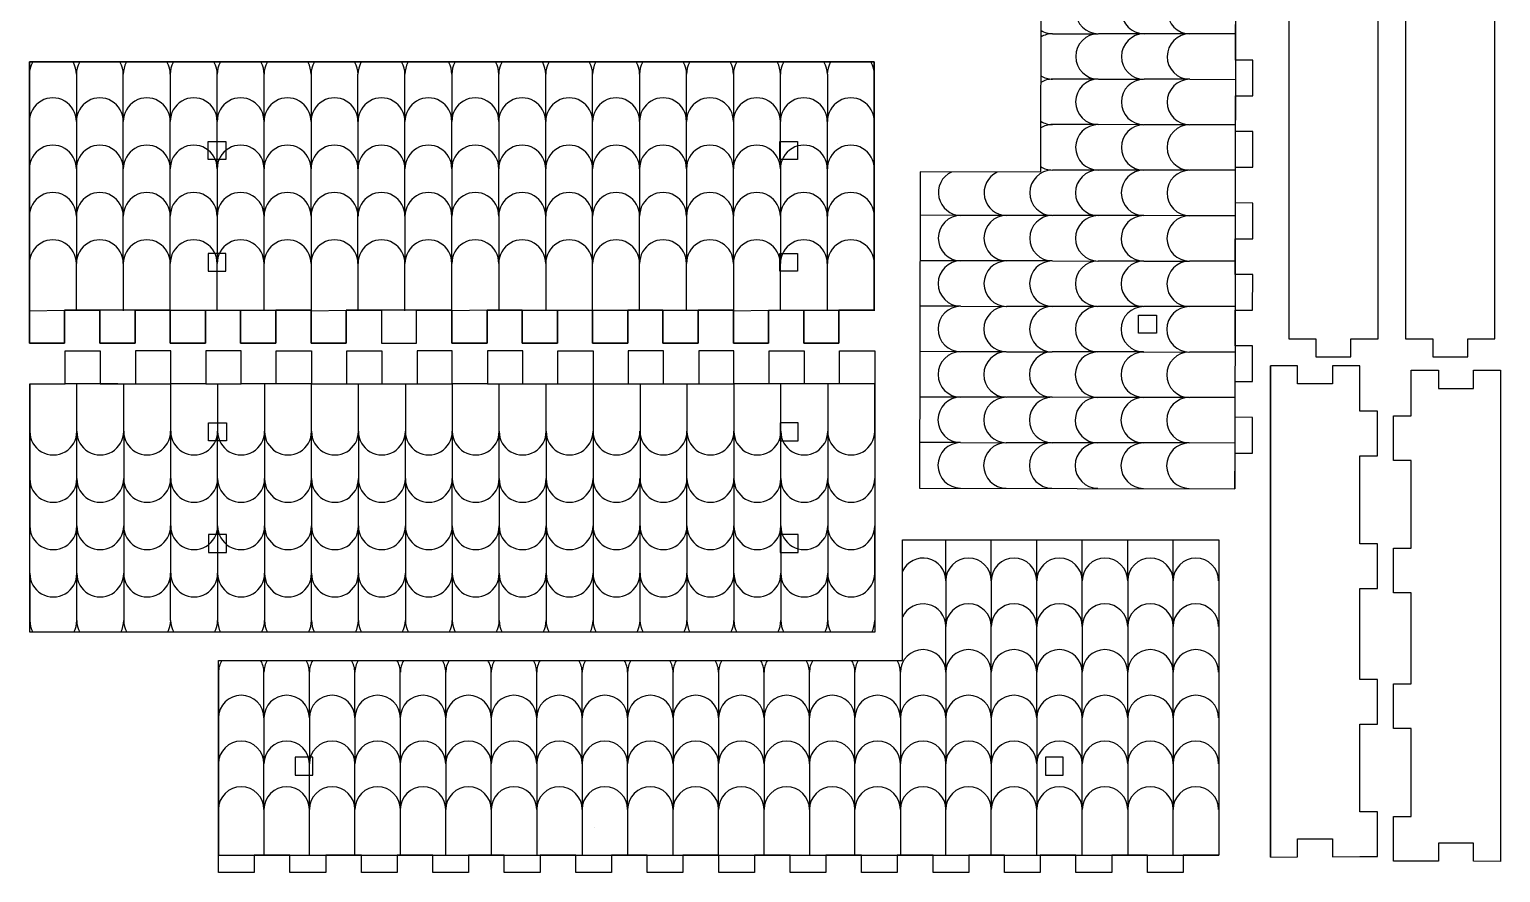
# Model space of a CAD drawing. Extents: x 3 to 797, y -421 to 397.
# Drawn here: x 262.5 to 591.9, y -421.4 to -232.6 of the extents above; entities that cross this region are included whole.
import ezdxf

# ---------------------------------------------------------------- set-up
doc = ezdxf.new("R2010")
doc.units = 0
doc.header["$MEASUREMENT"] = 0
for name, color, linetype in [('DEFAULT', 7, 'CONTINUOUS'), ('LAYER_02', 1, 'CONTINUOUS'), ('PLAT', 7, 'CONTINUOUS')]:
    doc.layers.add(name, color=color, linetype=linetype)

msp = doc.modelspace()

# ---------------------------------------------------------------- linework, layer by layer
at = {"layer": 'DEFAULT'}
for p, q in [((544.47, -97.89), (544.47, -301.89)), ((564.47, -301.89), (564.47, -97.89)), ((570.64, -97.89), (570.64, -301.89)), ((590.64, -301.89), (590.64, -97.89)), ((544.47, -301.89), (550.56, -301.89)), ((550.56, -301.89), (550.56, -305.95)), ((558.37, -305.95), (558.37, -301.89)), ((558.37, -301.89), (564.47, -301.89)), ((570.64, -301.89), (576.74, -301.89)), ((576.74, -301.89), (576.74, -305.95)), ((584.55, -305.95), (584.55, -301.89)), ((584.55, -301.89), (590.64, -301.89)), ((550.56, -305.95), (558.37, -305.95)), ((576.74, -305.95), (584.55, -305.95)), ((546.47, -307.95), (540.37, -307.95)), ((540.37, -307.95), (540.37, -417.95)), ((540.37, -417.95), (540.37, -307.95)), ((546.47, -312), (546.47, -307.95)), ((560.37, -307.95), (554.28, -307.95)), ((554.28, -307.95), (554.28, -312)), ((560.37, -318.12), (560.37, -307.95)), ((571.92, -319.12), (571.92, -308.95)), ((571.92, -308.95), (578.01, -308.95)), ((578.01, -308.95), (578.01, -313)), ((585.82, -313), (585.82, -308.95)), ((585.82, -308.95), (591.92, -308.95)), ((591.92, -308.95), (591.92, -418.95)), ((554.28, -312), (546.47, -312)), ((578.01, -313), (585.82, -313)), ((564.37, -318.12), (560.37, -318.12)), ((564.37, -328.12), (564.37, -318.12)), ((567.92, -329.12), (567.92, -319.12)), ((567.92, -319.12), (571.92, -319.12)), ((560.37, -347.81), (560.37, -328.12)), ((560.37, -328.12), (564.37, -328.12)), ((571.92, -329.12), (567.92, -329.12)), ((571.92, -348.81), (571.92, -329.12)), ((564.37, -347.81), (560.37, -347.81)), ((564.37, -357.81), (564.37, -347.81)), ((567.92, -358.81), (567.92, -348.81)), ((567.92, -348.81), (571.92, -348.81)), ((560.37, -378.17), (560.37, -357.81)), ((560.37, -357.81), (564.37, -357.81)), ((571.92, -358.81), (567.92, -358.81)), ((571.92, -379.17), (571.92, -358.81)), ((564.37, -378.17), (560.37, -378.17)), ((564.37, -388.17), (564.37, -378.17)), ((567.92, -389.17), (567.92, -379.17)), ((567.92, -379.17), (571.92, -379.17)), ((560.37, -407.86), (560.37, -388.17)), ((560.37, -388.17), (564.37, -388.17)), ((571.92, -389.17), (567.92, -389.17)), ((571.92, -408.86), (571.92, -389.17)), ((564.37, -407.86), (560.37, -407.86)), ((564.37, -417.86), (564.37, -407.86)), ((567.92, -418.86), (567.92, -408.86)), ((567.92, -408.86), (571.92, -408.86)), ((546.47, -417.9), (546.47, -413.85)), ((546.47, -413.85), (554.28, -413.85)), ((554.28, -413.85), (554.28, -417.9)), ((585.82, -414.85), (578.01, -414.85)), ((578.01, -414.85), (578.01, -418.9)), ((585.82, -418.9), (585.82, -414.85)), ((540.37, -417.95), (546.47, -417.9)), ((554.28, -417.9), (560.37, -417.86)), ((560.37, -417.86), (564.37, -417.86)), ((571.92, -418.86), (567.92, -418.86)), ((578.01, -418.9), (571.92, -418.86)), ((591.92, -418.95), (585.82, -418.9))]:
    msp.add_line(p, q, dxfattribs=at)
at = {"layer": 'LAYER_02'}
for p, q in [((532.76, -111.48), (532.44, -335.48)), ((491.62, -233.57), (501.76, -233.59)), ((512, -233.6), (501.86, -233.59)), ((522.24, -233.62), (512.11, -233.6)), ((532.49, -233.63), (522.35, -233.62)), ((262.51, -242.64), (262.51, -253.24)), ((273.01, -242.64), (273.01, -253.24)), ((283.52, -253.24), (283.52, -242.64)), ((294.03, -242.64), (294.03, -253.24)), ((304.54, -253.24), (304.54, -242.64)), ((315.05, -253.24), (315.05, -242.64)), ((325.56, -242.64), (325.56, -253.24)), ((336.07, -253.24), (336.07, -242.64)), ((346.58, -253.24), (346.58, -242.64)), ((357.09, -242.64), (357.09, -253.24)), ((367.6, -253.24), (367.6, -242.64)), ((378.11, -253.24), (378.11, -242.64)), ((388.62, -253.24), (388.62, -242.64)), ((399.13, -242.64), (399.13, -253.24)), ((409.64, -253.24), (409.64, -242.64)), ((420.15, -242.64), (420.15, -253.24)), ((430.66, -253.24), (430.66, -242.64)), ((441.17, -242.64), (441.17, -253.24)), ((501.74, -243.76), (491.61, -243.75)), ((501.85, -243.77), (511.99, -243.78)), ((522.23, -243.79), (512.09, -243.78)), ((522.33, -243.79), (532.47, -243.81)), ((262.51, -253.24), (262.51, -263.84)), ((273.01, -253.24), (273.01, -263.84)), ((283.52, -263.84), (283.52, -253.24)), ((294.03, -263.84), (294.03, -253.24)), ((304.54, -263.84), (304.54, -253.24)), ((315.05, -263.84), (315.05, -253.24)), ((325.56, -253.24), (325.56, -263.84)), ((336.07, -253.24), (336.07, -263.84)), ((346.58, -263.84), (346.58, -253.24)), ((357.09, -263.84), (357.09, -253.24)), ((367.6, -253.24), (367.6, -263.84)), ((378.11, -263.84), (378.11, -253.24)), ((388.62, -263.84), (388.62, -253.24)), ((399.13, -253.24), (399.13, -263.84)), ((409.64, -263.84), (409.64, -253.24)), ((420.15, -253.24), (420.15, -263.84)), ((430.66, -263.84), (430.66, -253.24)), ((441.17, -263.84), (441.17, -253.24)), ((451.68, -253.24), (451.68, -263.84)), ((501.73, -253.94), (491.59, -253.93)), ((511.97, -253.96), (501.83, -253.94)), ((522.21, -253.97), (512.08, -253.96)), ((532.46, -253.99), (522.32, -253.97)), ((262.51, -274.44), (262.51, -263.84)), ((273.01, -263.84), (273.01, -274.44)), ((283.52, -274.44), (283.52, -263.84)), ((294.03, -274.44), (294.03, -263.84)), ((304.54, -263.84), (304.54, -274.44)), ((315.05, -274.44), (315.05, -263.84)), ((325.56, -274.44), (325.56, -263.84)), ((336.07, -263.84), (336.07, -274.44)), ((346.58, -274.44), (346.58, -263.84)), ((357.09, -263.84), (357.09, -274.44)), ((367.6, -274.44), (367.6, -263.84)), ((378.11, -274.44), (378.11, -263.84)), ((388.62, -274.44), (388.62, -263.84)), ((399.13, -263.84), (399.13, -274.44)), ((409.64, -263.84), (409.64, -274.44)), ((420.15, -274.44), (420.15, -263.84)), ((430.66, -263.84), (430.66, -274.44)), ((441.17, -274.44), (441.17, -263.84)), ((451.68, -274.44), (451.68, -263.84)), ((501.72, -264.12), (491.58, -264.11)), ((511.96, -264.14), (501.82, -264.12)), ((522.2, -264.15), (512.06, -264.14)), ((532.44, -264.17), (522.3, -264.15)), ((262.51, -285.04), (262.51, -274.44)), ((273.01, -274.44), (273.01, -285.04)), ((283.52, -285.04), (283.52, -274.44)), ((294.03, -285.04), (294.03, -274.44)), ((304.54, -274.44), (304.54, -285.04)), ((315.05, -285.04), (315.05, -274.44)), ((325.56, -274.44), (325.56, -285.04)), ((336.07, -285.04), (336.07, -274.44)), ((346.58, -274.44), (346.58, -285.04)), ((357.09, -285.04), (357.09, -274.44)), ((367.6, -274.44), (367.6, -285.04)), ((378.11, -285.04), (378.11, -274.44)), ((388.62, -285.04), (388.62, -274.44)), ((399.13, -285.04), (399.13, -274.44)), ((409.64, -274.44), (409.64, -285.04)), ((420.15, -285.04), (420.15, -274.44)), ((430.66, -274.44), (430.66, -285.04)), ((441.17, -285.04), (441.17, -274.44)), ((451.68, -285.04), (451.68, -274.44)), ((470.97, -274.26), (461.91, -274.25)), ((481.22, -274.27), (471.08, -274.26)), ((491.46, -274.29), (481.32, -274.27)), ((501.7, -274.3), (491.56, -274.29)), ((511.94, -274.32), (501.8, -274.3)), ((522.19, -274.33), (512.05, -274.32)), ((532.43, -274.35), (522.29, -274.33)), ((283.52, -285.04), (283.52, -295.64)), ((294.03, -295.64), (294.03, -285.04)), ((304.54, -295.64), (304.54, -285.04)), ((315.05, -295.64), (315.05, -285.04)), ((325.56, -285.04), (325.56, -295.64)), ((336.07, -285.04), (336.07, -295.64)), ((346.58, -295.64), (346.58, -285.04)), ((357.09, -295.64), (357.09, -285.04)), ((367.6, -285.04), (367.6, -295.64)), ((378.11, -285.04), (378.11, -295.64)), ((388.62, -295.64), (388.62, -285.04)), ((399.13, -295.64), (399.13, -285.04)), ((409.64, -295.64), (409.64, -285.04)), ((420.15, -285.04), (420.15, -295.64)), ((430.66, -295.64), (430.66, -285.04)), ((441.17, -295.64), (441.17, -285.04)), ((451.68, -285.04), (451.68, -295.64)), ((470.96, -284.44), (461.9, -284.42)), ((481.2, -284.45), (471.06, -284.44)), ((491.44, -284.47), (481.31, -284.45)), ((491.55, -284.47), (501.69, -284.48)), ((511.93, -284.5), (501.79, -284.48)), ((512.03, -284.5), (522.17, -284.51)), ((532.41, -284.53), (522.27, -284.51)), ((278.27, -295.5), (270.39, -295.5)), ((286.15, -295.5), (278.27, -295.5)), ((278.27, -295.5), (278.27, -295.5)), ((294.03, -295.5), (286.15, -295.5)), ((294.03, -302.89), (294.03, -295.5)), ((294.03, -295.5), (301.91, -295.5)), ((301.91, -295.5), (301.91, -302.89)), ((301.91, -295.5), (309.8, -295.5)), ((309.8, -302.89), (309.8, -295.5)), ((309.8, -295.5), (317.68, -295.5)), ((325.56, -295.5), (317.68, -295.5)), ((317.68, -295.5), (317.68, -302.89)), ((325.56, -302.89), (325.56, -295.5)), ((325.56, -295.64), (333.44, -295.5)), ((341.32, -295.5), (333.44, -295.5)), ((333.44, -295.5), (333.44, -302.89)), ((341.32, -295.5), (341.32, -302.89)), ((349.2, -295.5), (341.32, -295.5)), ((349.2, -302.89), (349.2, -295.5)), ((364.97, -295.5), (357.09, -295.64)), ((372.85, -295.5), (380.73, -295.5)), ((372.85, -302.89), (372.85, -295.5)), ((380.73, -295.5), (388.61, -295.5)), ((380.73, -295.5), (380.73, -302.89)), ((388.61, -295.5), (396.49, -295.5)), ((388.61, -302.89), (388.61, -295.5)), ((396.49, -295.5), (396.49, -302.89)), ((404.37, -295.5), (412.26, -295.5)), ((420.15, -295.64), (428.02, -295.5)), ((428.02, -295.5), (435.9, -295.5)), ((435.9, -295.5), (443.78, -295.5)), ((435.9, -302.89), (435.9, -295.5)), ((443.78, -295.5), (443.78, -302.89)), ((470.94, -294.62), (461.89, -294.6)), ((471.05, -294.62), (481.19, -294.63)), ((491.43, -294.65), (481.29, -294.63)), ((501.67, -294.66), (491.53, -294.65)), ((511.91, -294.68), (501.78, -294.66)), ((522.16, -294.69), (512.02, -294.68)), ((532.4, -294.7), (522.26, -294.69)), ((301.91, -302.89), (294.03, -302.89)), ((317.68, -302.89), (309.8, -302.89)), ((333.44, -302.89), (325.56, -302.89)), ((341.32, -302.89), (349.2, -302.89)), ((380.73, -302.89), (372.85, -302.89)), ((396.49, -302.89), (388.61, -302.89)), ((443.78, -302.89), (435.9, -302.89)), ((270.5, -312.01), (270.5, -304.62)), ((270.5, -304.62), (278.38, -304.62)), ((278.38, -304.62), (278.38, -312.01)), ((294.14, -304.62), (286.26, -304.62)), ((286.26, -304.62), (286.26, -312.01)), ((294.14, -312.01), (294.14, -304.62)), ((309.91, -304.62), (302.03, -304.62)), ((302.03, -304.62), (302.03, -312.01)), ((309.91, -312.01), (309.91, -304.62)), ((317.79, -312.01), (317.79, -304.62)), ((317.79, -304.62), (325.67, -304.62)), ((325.67, -304.62), (325.67, -312.01)), ((333.55, -312.01), (333.55, -304.62)), ((333.55, -304.62), (341.43, -304.62)), ((341.43, -304.62), (341.43, -312.01)), ((380.84, -312.01), (380.84, -304.62)), ((380.84, -304.62), (388.72, -304.62)), ((388.72, -304.62), (388.72, -312.01)), ((404.49, -304.62), (396.6, -304.62)), ((396.6, -304.62), (396.6, -312.01)), ((404.49, -312.01), (404.49, -304.62)), ((420.25, -304.62), (412.37, -304.62)), ((412.37, -304.62), (412.37, -312.01)), ((420.25, -312.01), (420.25, -304.62)), ((428.13, -312.01), (428.13, -304.62)), ((428.13, -304.62), (436.01, -304.62)), ((436.01, -304.62), (436.01, -312.01)), ((443.89, -312.01), (443.89, -304.62)), ((443.89, -304.62), (451.77, -304.62)), ((451.77, -304.62), (451.77, -312.01)), ((470.93, -304.8), (461.87, -304.78)), ((481.17, -304.81), (471.03, -304.8)), ((481.28, -304.81), (491.41, -304.83)), ((501.66, -304.84), (491.52, -304.83)), ((511.9, -304.85), (501.76, -304.84)), ((512, -304.85), (522.14, -304.87)), ((532.38, -304.88), (522.25, -304.87)), ((262.6, -312.01), (262.6, -322.61)), ((262.62, -367.62), (262.62, -312.01)), ((262.62, -312.01), (263.25, -312.01)), ((263.25, -312.01), (270.5, -312.01)), ((282.32, -312.01), (270.5, -312.01)), ((273.11, -322.61), (273.11, -312.01)), ((278.38, -312.01), (286.26, -312.01)), ((283.62, -322.61), (283.62, -312.01)), ((286.26, -312.01), (294.13, -312.01)), ((294.13, -312.01), (294.13, -322.61)), ((302.03, -312.01), (294.14, -312.01)), ((302.03, -312.01), (309.91, -312.01)), ((304.64, -312.01), (304.64, -322.61)), ((315.15, -312.01), (315.15, -322.61)), ((325.66, -312.01), (317.79, -312.01)), ((325.66, -322.61), (325.66, -312.01)), ((325.67, -312.01), (333.55, -312.01)), ((333.55, -312.01), (341.43, -312.01)), ((336.17, -322.61), (336.17, -312.01)), ((341.43, -312.01), (349.31, -312.01)), ((346.68, -312.01), (346.68, -322.61)), ((349.31, -312.01), (357.19, -312.01)), ((357.19, -312.01), (357.19, -322.61)), ((365.08, -312.01), (372.96, -312.01)), ((367.7, -322.61), (367.7, -312.01)), ((372.96, -312.01), (380.84, -312.01)), ((378.21, -322.61), (378.21, -312.01)), ((380.84, -312.01), (388.72, -312.01)), ((388.72, -312.01), (396.6, -312.01)), ((388.72, -312.01), (388.72, -322.61)), ((396.6, -312.01), (404.49, -312.01)), ((399.23, -312.01), (399.23, -322.61)), ((404.49, -312.01), (412.37, -312.01)), ((409.74, -312.01), (409.74, -322.61)), ((412.37, -312.01), (420.25, -312.01)), ((428.13, -312.01), (420.25, -312.01)), ((420.25, -312.01), (420.25, -322.61)), ((436.01, -312.01), (428.13, -312.01)), ((430.76, -322.61), (430.76, -312.01)), ((441.27, -312.01), (441.27, -322.61)), ((451.77, -312.01), (443.89, -312.01)), ((451.77, -322.61), (451.77, -312.01)), ((451.77, -312.01), (451.77, -367.62)), ((470.92, -314.98), (461.86, -314.96)), ((481.16, -314.99), (471.02, -314.98)), ((491.4, -315), (481.26, -314.99)), ((501.64, -315.02), (491.5, -315)), ((511.88, -315.03), (501.75, -315.02)), ((522.13, -315.05), (511.99, -315.03)), ((532.37, -315.06), (522.23, -315.05)), ((262.6, -322.61), (262.6, -333.21)), ((273.11, -333.21), (273.11, -322.61)), ((283.62, -322.61), (283.62, -333.21)), ((294.13, -322.61), (294.13, -333.21)), ((304.64, -333.21), (304.64, -322.61)), ((315.15, -322.61), (315.15, -333.21)), ((325.66, -333.21), (325.66, -322.61)), ((336.17, -322.61), (336.17, -333.21)), ((346.68, -333.21), (346.68, -322.61)), ((357.19, -322.61), (357.19, -333.21)), ((367.7, -333.21), (367.7, -322.61)), ((378.21, -322.61), (378.21, -333.21)), ((388.72, -322.61), (388.72, -333.21)), ((399.23, -322.61), (399.23, -333.21)), ((409.74, -333.21), (409.74, -322.61)), ((420.25, -322.61), (420.25, -333.21)), ((430.76, -333.21), (430.76, -322.61)), ((441.27, -322.61), (441.27, -333.21)), ((451.77, -322.61), (451.77, -333.21)), ((470.9, -325.15), (461.84, -325.14)), ((471, -325.15), (481.14, -325.17)), ((491.39, -325.18), (481.25, -325.17)), ((501.63, -325.2), (491.49, -325.18)), ((511.87, -325.21), (501.73, -325.2)), ((522.11, -325.23), (511.97, -325.21)), ((532.36, -325.24), (522.22, -325.23)), ((262.6, -333.21), (262.6, -343.81)), ((273.11, -343.81), (273.11, -333.21)), ((283.62, -333.21), (283.62, -343.81)), ((294.13, -333.21), (294.13, -343.81)), ((304.64, -343.81), (304.64, -333.21)), ((315.15, -333.21), (315.15, -343.81)), ((325.66, -333.21), (325.66, -343.81)), ((336.17, -343.81), (336.17, -333.21)), ((346.68, -333.21), (346.68, -343.81)), ((357.19, -343.81), (357.19, -333.21)), ((367.7, -333.21), (367.7, -343.81)), ((378.21, -333.21), (378.21, -343.81)), ((388.72, -333.21), (388.72, -343.81)), ((399.23, -343.81), (399.23, -333.21)), ((409.74, -343.81), (409.74, -333.21)), ((420.25, -333.21), (420.25, -343.81)), ((430.76, -343.81), (430.76, -333.21)), ((441.27, -333.21), (441.27, -343.81)), ((451.77, -333.21), (451.77, -343.81)), ((262.6, -354.41), (262.6, -343.81)), ((273.11, -354.41), (273.11, -343.81)), ((283.62, -343.81), (283.62, -354.41)), ((294.13, -343.81), (294.13, -354.41)), ((304.64, -343.81), (304.64, -354.41)), ((315.15, -343.81), (315.15, -354.41)), ((325.66, -354.41), (325.66, -343.81)), ((336.17, -354.41), (336.17, -343.81)), ((346.68, -343.81), (346.68, -354.41)), ((357.19, -343.81), (357.19, -354.41)), ((367.7, -354.41), (367.7, -343.81)), ((378.21, -343.81), (378.21, -354.41)), ((388.72, -343.81), (388.72, -354.41)), ((399.23, -354.41), (399.23, -343.81)), ((409.74, -343.81), (409.74, -354.41)), ((420.25, -354.41), (420.25, -343.81)), ((430.76, -343.81), (430.76, -354.41)), ((441.27, -343.81), (441.27, -354.41)), ((451.77, -354.41), (451.77, -343.81)), ((467.7, -355.98), (467.7, -346.92)), ((477.88, -355.98), (477.88, -346.92)), ((488.06, -355.98), (488.06, -346.92)), ((498.24, -355.98), (498.24, -346.92)), ((508.42, -355.98), (508.42, -346.92)), ((518.6, -355.98), (518.6, -346.92)), ((262.6, -354.41), (262.6, -365.01)), ((273.11, -365.01), (273.11, -354.41)), ((283.62, -354.41), (283.62, -365.01)), ((294.13, -365.01), (294.13, -354.41)), ((304.64, -354.41), (304.64, -365.01)), ((315.15, -354.41), (315.15, -365.01)), ((325.66, -365.01), (325.66, -354.41)), ((336.17, -365.01), (336.17, -354.41)), ((346.68, -354.41), (346.68, -365.01)), ((357.19, -354.41), (357.19, -365.01)), ((367.7, -365.01), (367.7, -354.41)), ((378.21, -354.41), (378.21, -365.01)), ((388.72, -354.41), (388.72, -365.01)), ((399.23, -365.01), (399.23, -354.41)), ((409.74, -354.41), (409.74, -365.01)), ((420.25, -354.41), (420.25, -365.01)), ((430.76, -354.41), (430.76, -365.01)), ((441.27, -365.01), (441.27, -354.41)), ((467.7, -356.08), (467.7, -366.22)), ((477.88, -356.08), (477.88, -366.22)), ((488.06, -366.22), (488.06, -356.08)), ((498.24, -366.22), (498.24, -356.08)), ((508.42, -356.08), (508.42, -366.22)), ((518.6, -366.22), (518.6, -356.08)), ((263.25, -367.62), (262.62, -367.62)), ((415.77, -367.62), (263.25, -367.62)), ((451.77, -367.62), (415.77, -367.62)), ((467.7, -376.46), (467.7, -366.32)), ((477.88, -376.46), (477.88, -366.32)), ((488.06, -376.46), (488.06, -366.32)), ((498.24, -366.32), (498.24, -376.46)), ((508.42, -366.32), (508.42, -376.46)), ((518.6, -376.46), (518.6, -366.32)), ((304.84, -376.57), (304.84, -386.71)), ((315.02, -386.71), (315.02, -376.57)), ((325.2, -386.71), (325.2, -376.57)), ((335.38, -386.71), (335.38, -376.57)), ((345.55, -386.71), (345.55, -376.57)), ((355.73, -386.71), (355.73, -376.57)), ((365.91, -386.71), (365.91, -376.57)), ((376.09, -386.71), (376.09, -376.57)), ((386.27, -386.71), (386.27, -376.57)), ((396.45, -376.57), (396.45, -386.71)), ((406.63, -386.71), (406.63, -376.57)), ((416.81, -376.57), (416.81, -386.71)), ((426.99, -386.71), (426.99, -376.57)), ((437.17, -386.71), (437.17, -376.57)), ((447.35, -386.71), (447.35, -376.57)), ((457.53, -386.71), (457.53, -376.57)), ((467.7, -376.57), (467.7, -386.71)), ((477.88, -386.71), (477.88, -376.57)), ((488.06, -386.71), (488.06, -376.57)), ((498.24, -386.71), (498.24, -376.57)), ((508.42, -386.71), (508.42, -376.57)), ((518.6, -386.71), (518.6, -376.57)), ((304.84, -386.81), (304.84, -396.95)), ((315.02, -386.81), (315.02, -396.95)), ((325.2, -386.81), (325.2, -396.95)), ((335.38, -386.81), (335.38, -396.95)), ((345.55, -386.81), (345.55, -396.95)), ((355.73, -396.95), (355.73, -386.81)), ((365.91, -386.81), (365.91, -396.95)), ((376.09, -396.95), (376.09, -386.81)), ((386.27, -396.95), (386.27, -386.81)), ((396.45, -386.81), (396.45, -396.95)), ((406.63, -386.81), (406.63, -396.95)), ((416.81, -386.81), (416.81, -396.95)), ((426.99, -386.81), (426.99, -396.95)), ((437.17, -396.95), (437.17, -386.81)), ((447.35, -396.95), (447.35, -386.81)), ((457.53, -386.81), (457.53, -396.95)), ((467.7, -386.81), (467.7, -396.95)), ((477.88, -386.81), (477.88, -396.95)), ((488.06, -386.81), (488.06, -396.95)), ((498.24, -396.95), (498.24, -386.81)), ((508.42, -386.81), (508.42, -396.95)), ((518.6, -386.81), (518.6, -396.95)), ((304.84, -397.05), (304.84, -407.19)), ((315.02, -407.19), (315.02, -397.05)), ((325.2, -407.19), (325.2, -397.05)), ((335.38, -407.19), (335.38, -397.05)), ((345.55, -397.05), (345.55, -407.19)), ((355.73, -397.05), (355.73, -407.19)), ((365.91, -407.19), (365.91, -397.05)), ((376.09, -397.05), (376.09, -407.19)), ((386.27, -397.05), (386.27, -407.19)), ((396.45, -407.19), (396.45, -397.05)), ((406.63, -397.05), (406.63, -407.19)), ((416.81, -407.19), (416.81, -397.05)), ((426.99, -397.05), (426.99, -407.19)), ((437.17, -397.05), (437.17, -407.19)), ((447.35, -407.19), (447.35, -397.05)), ((457.53, -407.19), (457.53, -397.05)), ((467.7, -407.19), (467.7, -397.05)), ((477.88, -397.05), (477.88, -407.19)), ((488.06, -397.05), (488.06, -407.19)), ((498.24, -407.19), (498.24, -397.05)), ((508.42, -397.05), (508.42, -407.19)), ((518.6, -397.05), (518.6, -407.19)), ((304.84, -407.29), (304.84, -417.43)), ((315.02, -407.29), (315.02, -417.43)), ((325.2, -417.43), (325.2, -407.29)), ((335.38, -417.43), (335.38, -407.29)), ((345.55, -407.29), (345.55, -417.43)), ((355.73, -417.43), (355.73, -407.29)), ((365.91, -407.29), (365.91, -417.43)), ((376.09, -407.29), (376.09, -417.43)), ((386.27, -407.29), (386.27, -417.43)), ((396.45, -407.29), (396.45, -417.43)), ((406.63, -417.43), (406.63, -407.29)), ((416.81, -417.43), (416.81, -407.29)), ((426.99, -417.43), (426.99, -407.29)), ((437.17, -407.29), (437.17, -417.43)), ((447.35, -417.43), (447.35, -407.29)), ((457.53, -407.29), (457.53, -417.43)), ((467.7, -417.43), (467.7, -407.29)), ((477.88, -417.43), (477.88, -407.29)), ((488.06, -417.43), (488.06, -407.29)), ((498.24, -417.43), (498.24, -407.29)), ((508.42, -407.29), (508.42, -417.43)), ((518.6, -417.43), (518.6, -407.29)), ((304.84, -417.54), (528.84, -417.54))]:
    msp.add_line(p, q, dxfattribs=at)
for centre, radius, start, end in [((501.89, -228.5), 5.09, 90.1487, 269.6879), ((512.13, -228.51), 5.09, 90.1487, 269.6879), ((522.38, -228.53), 5.09, 90.1487, 269.6879), ((491.63, -228.52), 5.05, 238.3726, 269.9117), ((491.61, -238.63), 5.05, 89.9248, 121.464), ((501.88, -238.68), 5.09, 90.1487, 269.6879), ((512.12, -238.69), 5.09, 90.1487, 269.6879), ((522.36, -238.7), 5.09, 90.1487, 269.6879), ((267.84, -242.63), 5.34, 150.8131, 180.0113), ((267.68, -242.63), 5.34, 359.9887, 29.1869), ((278.35, -242.63), 5.34, 150.8131, 180.0113), ((278.19, -242.63), 5.34, 359.9887, 29.1869), ((288.86, -242.63), 5.34, 150.8131, 180.0113), ((288.7, -242.63), 5.34, 359.9887, 29.1869), ((299.37, -242.63), 5.34, 150.8131, 180.0113), ((299.21, -242.63), 5.34, 359.9887, 29.1869), ((309.88, -242.63), 5.34, 150.8131, 180.0113), ((309.72, -242.63), 5.34, 359.9887, 29.1869), ((320.39, -242.63), 5.34, 150.8131, 180.0113), ((320.23, -242.63), 5.34, 359.9887, 29.1869), ((330.9, -242.63), 5.34, 150.8131, 180.0113), ((330.74, -242.63), 5.34, 359.9887, 29.1869), ((341.41, -242.63), 5.34, 150.8131, 180.0113), ((341.25, -242.63), 5.34, 359.9887, 29.1869), ((351.92, -242.63), 5.34, 150.8131, 180.0113), ((351.75, -242.63), 5.34, 359.9887, 29.1869), ((362.43, -242.63), 5.34, 150.8131, 180.0113), ((362.26, -242.63), 5.34, 359.9887, 29.1869), ((372.94, -242.63), 5.34, 150.8131, 180.0113), ((372.77, -242.63), 5.34, 359.9887, 29.1869), ((383.45, -242.63), 5.34, 150.8131, 180.0113), ((383.28, -242.63), 5.34, 359.9887, 29.1869), ((393.95, -242.63), 5.34, 150.8131, 180.0113), ((393.79, -242.63), 5.34, 359.9887, 29.1869), ((404.46, -242.63), 5.34, 150.8131, 180.0113), ((404.3, -242.63), 5.34, 359.9887, 29.1869), ((414.97, -242.63), 5.34, 150.8131, 180.0113), ((414.81, -242.63), 5.34, 359.9887, 29.1869), ((425.48, -242.63), 5.34, 150.8131, 180.0113), ((425.32, -242.63), 5.34, 359.9887, 29.1869), ((435.99, -242.63), 5.34, 150.8131, 180.0113), ((435.83, -242.63), 5.34, 359.9887, 29.1869), ((446.5, -242.63), 5.34, 150.8131, 180.0113), ((446.34, -242.63), 5.34, 359.9887, 29.1869), ((491.61, -238.7), 5.05, 238.3726, 269.9117), ((491.6, -248.8), 5.05, 89.9248, 121.464), ((501.86, -248.85), 5.09, 90.1487, 269.6879), ((512.1, -248.87), 5.09, 90.1487, 269.6879), ((522.35, -248.88), 5.09, 90.1487, 269.6879), ((267.76, -253.19), 5.25, 359.5087, 180.4913), ((278.27, -253.19), 5.25, 359.5087, 180.4913), ((288.78, -253.19), 5.25, 359.5087, 180.4913), ((299.29, -253.19), 5.25, 359.5087, 180.4913), ((309.8, -253.19), 5.25, 359.5087, 180.4913), ((320.31, -253.19), 5.25, 359.5087, 180.4913), ((330.82, -253.19), 5.25, 359.5087, 180.4913), ((341.33, -253.19), 5.25, 359.5087, 180.4913), ((351.84, -253.19), 5.25, 359.5087, 180.4913), ((362.35, -253.19), 5.25, 359.5087, 180.4913), ((372.85, -253.19), 5.25, 359.5087, 180.4913), ((383.36, -253.19), 5.25, 359.5087, 180.4913), ((393.87, -253.19), 5.25, 359.5087, 180.4913), ((404.38, -253.19), 5.25, 359.5087, 180.4913), ((414.89, -253.19), 5.25, 359.5087, 180.4913), ((425.4, -253.19), 5.25, 359.5087, 180.4913), ((435.91, -253.19), 5.25, 359.5087, 180.4913), ((446.42, -253.19), 5.25, 359.5087, 180.4913), ((491.6, -248.88), 5.05, 238.3726, 269.9117), ((491.58, -258.98), 5.05, 89.9248, 121.464), ((501.85, -259.03), 5.09, 90.1487, 269.6879), ((512.09, -259.05), 5.09, 90.1487, 269.6879), ((522.33, -259.06), 5.09, 90.1487, 269.6879), ((267.76, -263.79), 5.25, 359.5087, 180.4913), ((278.27, -263.79), 5.25, 359.5087, 180.4913), ((288.78, -263.79), 5.25, 359.5087, 180.4913), ((299.29, -263.79), 5.25, 359.5087, 180.4913), ((309.8, -263.79), 5.25, 359.5087, 180.4913), ((320.31, -263.79), 5.25, 359.5087, 180.4913), ((330.82, -263.79), 5.25, 359.5087, 180.4913), ((341.33, -263.79), 5.25, 359.5087, 180.4913), ((351.84, -263.79), 5.25, 359.5087, 180.4913), ((362.35, -263.79), 5.25, 359.5087, 180.4913), ((372.85, -263.79), 5.25, 359.5087, 180.4913), ((383.36, -263.79), 5.25, 359.5087, 180.4913), ((393.87, -263.79), 5.25, 359.5087, 180.4913), ((404.38, -263.79), 5.25, 359.5087, 180.4913), ((414.89, -263.79), 5.25, 359.5087, 180.4913), ((425.4, -263.79), 5.25, 359.5087, 180.4913), ((435.91, -263.79), 5.25, 359.5087, 180.4913), ((446.42, -263.79), 5.25, 359.5087, 180.4913), ((491.58, -259.05), 5.05, 238.3726, 269.9117), ((471.11, -269.17), 5.09, 114.8948, 269.6652), ((481.35, -269.18), 5.09, 114.8948, 269.6652), ((491.59, -269.2), 5.09, 90.1487, 269.6879), ((501.83, -269.21), 5.09, 90.1487, 269.6879), ((512.07, -269.23), 5.09, 90.1487, 269.6879), ((522.32, -269.24), 5.09, 90.1487, 269.6879), ((267.76, -274.39), 5.25, 359.5087, 180.4913), ((278.27, -274.39), 5.25, 359.5087, 180.4913), ((288.78, -274.39), 5.25, 359.5087, 180.4913), ((299.29, -274.39), 5.25, 359.5087, 180.4913), ((309.8, -274.39), 5.25, 359.5087, 180.4913), ((320.31, -274.39), 5.25, 359.5087, 180.4913), ((330.82, -274.39), 5.25, 359.5087, 180.4913), ((341.33, -274.39), 5.25, 359.5087, 180.4913), ((351.84, -274.39), 5.25, 359.5087, 180.4913), ((362.35, -274.39), 5.25, 359.5087, 180.4913), ((372.85, -274.39), 5.25, 359.5087, 180.4913), ((383.36, -274.39), 5.25, 359.5087, 180.4913), ((393.87, -274.39), 5.25, 359.5087, 180.4913), ((404.38, -274.39), 5.25, 359.5087, 180.4913), ((414.89, -274.39), 5.25, 359.5087, 180.4913), ((425.4, -274.39), 5.25, 359.5087, 180.4913), ((435.91, -274.39), 5.25, 359.5087, 180.4913), ((446.42, -274.39), 5.25, 359.5087, 180.4913), ((471.09, -279.35), 5.09, 90.1487, 269.6879), ((481.33, -279.36), 5.09, 90.1487, 269.6879), ((491.58, -279.38), 5.09, 90.1487, 269.6879), ((501.82, -279.39), 5.09, 90.1487, 269.6879), ((512.06, -279.41), 5.09, 90.1487, 269.6879), ((522.3, -279.42), 5.09, 90.1487, 269.6879), ((278.27, -284.99), 5.25, 359.5087, 180.4913), ((288.78, -284.99), 5.25, 359.5087, 180.4913), ((299.29, -284.99), 5.25, 359.5087, 180.4913), ((309.8, -284.99), 5.25, 359.5087, 180.4913), ((320.31, -284.99), 5.25, 359.5087, 180.4913), ((330.82, -284.99), 5.25, 359.5087, 180.4913), ((341.33, -284.99), 5.25, 359.5087, 180.4913), ((351.84, -284.99), 5.25, 359.5087, 180.4913), ((362.35, -284.99), 5.25, 359.5087, 180.4913), ((372.85, -284.99), 5.25, 359.5087, 180.4913), ((383.36, -284.99), 5.25, 359.5087, 180.4913), ((393.87, -284.99), 5.25, 359.5087, 180.4913), ((404.38, -284.99), 5.25, 359.5087, 180.4913), ((414.89, -284.99), 5.25, 359.5087, 180.4913), ((425.4, -284.99), 5.25, 359.5087, 180.4913), ((435.91, -284.99), 5.25, 359.5087, 180.4913), ((446.42, -284.99), 5.25, 359.5087, 180.4913), ((471.08, -289.53), 5.09, 90.1487, 269.6879), ((481.32, -289.54), 5.09, 90.1487, 269.6879), ((491.56, -289.56), 5.09, 90.1487, 269.6879), ((501.8, -289.57), 5.09, 90.1487, 269.6879), ((512.05, -289.59), 5.09, 90.1487, 269.6879), ((522.29, -289.6), 5.09, 90.1487, 269.6879), ((471.06, -299.71), 5.09, 90.1487, 269.6879), ((481.3, -299.72), 5.09, 90.1487, 269.6879), ((491.55, -299.74), 5.09, 90.1487, 269.6879), ((501.79, -299.75), 5.09, 90.1487, 269.6879), ((512.03, -299.77), 5.09, 90.1487, 269.6879), ((522.27, -299.78), 5.09, 90.1487, 269.6879), ((471.05, -309.89), 5.09, 90.1487, 269.6879), ((481.29, -309.9), 5.09, 90.1487, 269.6879), ((491.53, -309.91), 5.09, 90.1487, 269.6879), ((501.77, -309.93), 5.09, 90.1487, 269.6879), ((512.02, -309.94), 5.09, 90.1487, 269.6879), ((522.26, -309.96), 5.09, 90.1487, 269.6879), ((471.03, -320.06), 5.09, 90.1487, 269.6879), ((481.28, -320.08), 5.09, 90.1487, 269.6879), ((491.52, -320.09), 5.09, 90.1487, 269.6879), ((501.76, -320.11), 5.09, 90.1487, 269.6879), ((512, -320.12), 5.09, 90.1487, 269.6879), ((522.24, -320.14), 5.09, 90.1487, 269.6879), ((267.86, -322.66), 5.25, 179.5087, 0.4913), ((278.37, -322.66), 5.25, 179.5087, 0.4913), ((288.88, -322.66), 5.25, 179.5087, 0.4913), ((299.39, -322.66), 5.25, 179.5087, 0.4913), ((309.9, -322.66), 5.25, 179.5087, 0.4913), ((320.41, -322.66), 5.25, 179.5087, 0.4913), ((330.92, -322.66), 5.25, 179.5087, 0.4913), ((341.43, -322.66), 5.25, 179.5087, 0.4913), ((351.93, -322.66), 5.25, 179.5087, 0.4913), ((362.44, -322.66), 5.25, 179.5087, 0.4913), ((372.95, -322.66), 5.25, 179.5087, 0.4913), ((383.46, -322.66), 5.25, 179.5087, 0.4913), ((393.97, -322.66), 5.25, 179.5087, 0.4913), ((404.48, -322.66), 5.25, 179.5087, 0.4913), ((414.99, -322.66), 5.25, 179.5087, 0.4913), ((425.5, -322.66), 5.25, 179.5087, 0.4913), ((436.01, -322.66), 5.25, 179.5087, 0.4913), ((446.52, -322.66), 5.25, 179.5087, 0.4913), ((471.02, -330.24), 5.09, 90.1487, 269.6879), ((481.26, -330.26), 5.09, 90.1487, 269.6879), ((491.5, -330.27), 5.09, 90.1487, 269.6879), ((501.75, -330.29), 5.09, 90.1487, 269.6879), ((511.99, -330.3), 5.09, 90.1487, 269.6879), ((522.23, -330.32), 5.09, 90.1487, 269.6879), ((267.86, -333.26), 5.25, 179.5087, 0.4913), ((278.37, -333.26), 5.25, 179.5087, 0.4913), ((288.88, -333.26), 5.25, 179.5087, 0.4913), ((299.39, -333.26), 5.25, 179.5087, 0.4913), ((309.9, -333.26), 5.25, 179.5087, 0.4913), ((320.41, -333.26), 5.25, 179.5087, 0.4913), ((330.92, -333.26), 5.25, 179.5087, 0.4913), ((341.43, -333.26), 5.25, 179.5087, 0.4913), ((351.93, -333.26), 5.25, 179.5087, 0.4913), ((362.44, -333.26), 5.25, 179.5087, 0.4913), ((372.95, -333.26), 5.25, 179.5087, 0.4913), ((383.46, -333.26), 5.25, 179.5087, 0.4913), ((393.97, -333.26), 5.25, 179.5087, 0.4913), ((404.48, -333.26), 5.25, 179.5087, 0.4913), ((414.99, -333.26), 5.25, 179.5087, 0.4913), ((425.5, -333.26), 5.25, 179.5087, 0.4913), ((436.01, -333.26), 5.25, 179.5087, 0.4913), ((446.52, -333.26), 5.25, 179.5087, 0.4913), ((267.86, -343.86), 5.25, 179.5087, 0.4913), ((278.37, -343.86), 5.25, 179.5087, 0.4913), ((288.88, -343.86), 5.25, 179.5087, 0.4913), ((299.39, -343.86), 5.25, 179.5087, 0.4913), ((309.9, -343.86), 5.25, 179.5087, 0.4913), ((320.41, -343.86), 5.25, 179.5087, 0.4913), ((330.92, -343.86), 5.25, 179.5087, 0.4913), ((341.43, -343.86), 5.25, 179.5087, 0.4913), ((351.93, -343.86), 5.25, 179.5087, 0.4913), ((362.44, -343.86), 5.25, 179.5087, 0.4913), ((372.95, -343.86), 5.25, 179.5087, 0.4913), ((383.46, -343.86), 5.25, 179.5087, 0.4913), ((393.97, -343.86), 5.25, 179.5087, 0.4913), ((404.48, -343.86), 5.25, 179.5087, 0.4913), ((414.99, -343.86), 5.25, 179.5087, 0.4913), ((425.5, -343.86), 5.25, 179.5087, 0.4913), ((436.01, -343.86), 5.25, 179.5087, 0.4913), ((446.52, -343.86), 5.25, 179.5087, 0.4913), ((462.61, -356.1), 5.09, 0.2531, 155.0235), ((472.79, -356.1), 5.09, 0.2304, 179.7696), ((482.97, -356.1), 5.09, 0.2304, 179.7696), ((493.15, -356.1), 5.09, 0.2304, 179.7696), ((503.33, -356.1), 5.09, 0.2304, 179.7696), ((513.51, -356.1), 5.09, 0.2304, 179.7696), ((523.69, -356.1), 5.09, 0.2304, 179.7696), ((267.86, -354.46), 5.25, 179.5087, 0.4913), ((278.37, -354.46), 5.25, 179.5087, 0.4913), ((288.88, -354.46), 5.25, 179.5087, 0.4913), ((299.39, -354.46), 5.25, 179.5087, 0.4913), ((309.9, -354.46), 5.25, 179.5087, 0.4913), ((320.41, -354.46), 5.25, 179.5087, 0.4913), ((330.92, -354.46), 5.25, 179.5087, 0.4913), ((341.43, -354.46), 5.25, 179.5087, 0.4913), ((351.93, -354.46), 5.25, 179.5087, 0.4913), ((362.44, -354.46), 5.25, 179.5087, 0.4913), ((372.95, -354.46), 5.25, 179.5087, 0.4913), ((383.46, -354.46), 5.25, 179.5087, 0.4913), ((393.97, -354.46), 5.25, 179.5087, 0.4913), ((404.48, -354.46), 5.25, 179.5087, 0.4913), ((414.99, -354.46), 5.25, 179.5087, 0.4913), ((425.5, -354.46), 5.25, 179.5087, 0.4913), ((436.01, -354.46), 5.25, 179.5087, 0.4913), ((446.52, -354.46), 5.25, 179.5087, 0.4913), ((462.61, -366.35), 5.09, 0.2531, 155.0235), ((472.79, -366.34), 5.09, 0.2304, 179.7696), ((482.97, -366.34), 5.09, 0.2304, 179.7696), ((493.15, -366.34), 5.09, 0.2304, 179.7696), ((503.33, -366.34), 5.09, 0.2304, 179.7696), ((513.51, -366.34), 5.09, 0.2304, 179.7696), ((523.69, -366.34), 5.09, 0.2304, 179.7696), ((267.94, -365.01), 5.34, 179.9887, 209.1869), ((267.78, -365.01), 5.34, 330.8131, 0.0113), ((278.45, -365.01), 5.34, 179.9887, 209.1869), ((278.29, -365.01), 5.34, 330.8131, 0.0113), ((288.96, -365.01), 5.34, 179.9887, 209.1869), ((288.8, -365.01), 5.34, 330.8131, 0.0113), ((299.47, -365.01), 5.34, 179.9887, 209.1869), ((299.31, -365.01), 5.34, 330.8131, 0.0113), ((309.98, -365.01), 5.34, 179.9887, 209.1869), ((309.82, -365.01), 5.34, 330.8131, 0.0113), ((320.49, -365.01), 5.34, 179.9887, 209.1869), ((320.33, -365.01), 5.34, 330.8131, 0.0113), ((331, -365.01), 5.34, 179.9887, 209.1869), ((330.83, -365.01), 5.34, 330.8131, 0.0113), ((341.51, -365.01), 5.34, 179.9887, 209.1869), ((341.34, -365.01), 5.34, 330.8131, 0.0113), ((352.02, -365.01), 5.34, 179.9887, 209.1869), ((351.85, -365.01), 5.34, 330.8131, 0.0113), ((362.53, -365.01), 5.34, 179.9887, 209.1869), ((362.36, -365.01), 5.34, 330.8131, 0.0113), ((373.03, -365.01), 5.34, 179.9887, 209.1869), ((372.87, -365.01), 5.34, 330.8131, 0.0113), ((383.54, -365.01), 5.34, 179.9887, 209.1869), ((383.38, -365.01), 5.34, 330.8131, 0.0113), ((394.05, -365.01), 5.34, 179.9887, 209.1869), ((393.89, -365.01), 5.34, 330.8131, 0.0113), ((404.56, -365.01), 5.34, 179.9887, 209.1869), ((404.4, -365.01), 5.34, 330.8131, 0.0113), ((415.07, -365.01), 5.34, 179.9887, 209.1869), ((414.91, -365.01), 5.34, 330.8131, 0.0113), ((425.58, -365.01), 5.34, 179.9887, 209.1869), ((425.42, -365.01), 5.34, 330.8131, 0.0113), ((436.09, -365.01), 5.34, 179.9887, 209.1869), ((435.93, -365.01), 5.34, 330.8131, 0.0113), ((446.6, -365.01), 5.34, 179.9887, 209.1869), ((446.44, -365.01), 5.34, 330.8131, 0.0113), ((462.61, -376.59), 5.09, 0.2304, 179.7696), ((472.79, -376.59), 5.09, 0.2304, 179.7696), ((482.97, -376.59), 5.09, 0.2304, 179.7696), ((493.15, -376.59), 5.09, 0.2304, 179.7696), ((503.33, -376.59), 5.09, 0.2304, 179.7696), ((513.51, -376.59), 5.09, 0.2304, 179.7696), ((523.69, -376.59), 5.09, 0.2304, 179.7696), ((309.89, -376.57), 5.05, 148.4543, 179.9935), ((309.96, -376.57), 5.05, 0.0065, 31.5457), ((320.07, -376.57), 5.05, 148.4543, 179.9935), ((320.14, -376.57), 5.05, 0.0065, 31.5457), ((330.25, -376.57), 5.05, 148.4543, 179.9935), ((330.32, -376.57), 5.05, 0.0065, 31.5457), ((340.43, -376.57), 5.05, 148.4543, 179.9935), ((340.5, -376.57), 5.05, 0.0065, 31.5457), ((350.61, -376.57), 5.05, 148.4543, 179.9935), ((350.68, -376.57), 5.05, 0.0065, 31.5457), ((360.79, -376.57), 5.05, 148.4543, 179.9935), ((360.86, -376.57), 5.05, 0.0065, 31.5457), ((370.97, -376.57), 5.05, 148.4543, 179.9935), ((371.04, -376.57), 5.05, 0.0065, 31.5457), ((381.15, -376.57), 5.05, 148.4543, 179.9935), ((381.22, -376.57), 5.05, 0.0065, 31.5457), ((391.33, -376.57), 5.05, 148.4543, 179.9935), ((391.4, -376.57), 5.05, 0.0065, 31.5457), ((401.5, -376.57), 5.05, 148.4543, 179.9935), ((401.58, -376.57), 5.05, 0.0065, 31.5457), ((411.68, -376.57), 5.05, 148.4543, 179.9935), ((411.75, -376.57), 5.05, 0.0065, 31.5457), ((421.86, -376.57), 5.05, 148.4543, 179.9935), ((421.93, -376.57), 5.05, 0.0065, 31.5457), ((432.04, -376.57), 5.05, 148.4543, 179.9935), ((432.11, -376.57), 5.05, 0.0065, 31.5457), ((442.22, -376.57), 5.05, 148.4543, 179.9935), ((442.29, -376.57), 5.05, 0.0065, 31.5457), ((452.4, -376.57), 5.05, 148.4543, 179.9935), ((452.47, -376.57), 5.05, 0.0065, 31.5457), ((309.93, -386.83), 5.09, 0.2304, 179.7696), ((320.11, -386.83), 5.09, 0.2304, 179.7696), ((330.29, -386.83), 5.09, 0.2304, 179.7696), ((340.47, -386.83), 5.09, 0.2304, 179.7696), ((350.64, -386.83), 5.09, 0.2304, 179.7696), ((360.82, -386.83), 5.09, 0.2304, 179.7696), ((371, -386.83), 5.09, 0.2304, 179.7696), ((381.18, -386.83), 5.09, 0.2304, 179.7696), ((391.36, -386.83), 5.09, 0.2304, 179.7696), ((401.54, -386.83), 5.09, 0.2304, 179.7696), ((411.72, -386.83), 5.09, 0.2304, 179.7696), ((421.9, -386.83), 5.09, 0.2304, 179.7696), ((432.08, -386.83), 5.09, 0.2304, 179.7696), ((442.26, -386.83), 5.09, 0.2304, 179.7696), ((452.44, -386.83), 5.09, 0.2304, 179.7696), ((462.61, -386.83), 5.09, 0.2304, 179.7696), ((472.79, -386.83), 5.09, 0.2304, 179.7696), ((482.97, -386.83), 5.09, 0.2304, 179.7696), ((493.15, -386.83), 5.09, 0.2304, 179.7696), ((503.33, -386.83), 5.09, 0.2304, 179.7696), ((513.51, -386.83), 5.09, 0.2304, 179.7696), ((523.69, -386.83), 5.09, 0.2304, 179.7696), ((309.93, -397.07), 5.09, 0.2304, 179.7696), ((320.11, -397.07), 5.09, 0.2304, 179.7696), ((330.29, -397.07), 5.09, 0.2304, 179.7696), ((340.47, -397.07), 5.09, 0.2304, 179.7696), ((350.64, -397.07), 5.09, 0.2304, 179.7696), ((360.82, -397.07), 5.09, 0.2304, 179.7696), ((371, -397.07), 5.09, 0.2304, 179.7696), ((381.18, -397.07), 5.09, 0.2304, 179.7696), ((391.36, -397.07), 5.09, 0.2304, 179.7696), ((401.54, -397.07), 5.09, 0.2304, 179.7696), ((411.72, -397.07), 5.09, 0.2304, 179.7696), ((421.9, -397.07), 5.09, 0.2304, 179.7696), ((432.08, -397.07), 5.09, 0.2304, 179.7696), ((442.26, -397.07), 5.09, 0.2304, 179.7696), ((452.44, -397.07), 5.09, 0.2304, 179.7696), ((462.61, -397.07), 5.09, 0.2304, 179.7696), ((472.79, -397.07), 5.09, 0.2304, 179.7696), ((482.97, -397.07), 5.09, 0.2304, 179.7696), ((493.15, -397.07), 5.09, 0.2304, 179.7696), ((503.33, -397.07), 5.09, 0.2304, 179.7696), ((513.51, -397.07), 5.09, 0.2304, 179.7696), ((523.69, -397.07), 5.09, 0.2304, 179.7696), ((309.93, -407.31), 5.09, 0.2304, 179.7696), ((320.11, -407.31), 5.09, 0.2304, 179.7696), ((330.29, -407.31), 5.09, 0.2304, 179.7696), ((340.47, -407.31), 5.09, 0.2304, 179.7696), ((350.64, -407.31), 5.09, 0.2304, 179.7696), ((360.82, -407.31), 5.09, 0.2304, 179.7696), ((371, -407.31), 5.09, 0.2304, 179.7696), ((381.18, -407.31), 5.09, 0.2304, 179.7696), ((391.36, -407.31), 5.09, 0.2304, 179.7696), ((401.54, -407.31), 5.09, 0.2304, 179.7696), ((411.72, -407.31), 5.09, 0.2304, 179.7696), ((421.9, -407.31), 5.09, 0.2304, 179.7696), ((432.08, -407.31), 5.09, 0.2304, 179.7696), ((442.26, -407.31), 5.09, 0.2304, 179.7696), ((452.44, -407.31), 5.09, 0.2304, 179.7696), ((462.61, -407.31), 5.09, 0.2304, 179.7696), ((472.79, -407.31), 5.09, 0.2304, 179.7696), ((482.97, -407.31), 5.09, 0.2304, 179.7696), ((493.15, -407.31), 5.09, 0.2304, 179.7696), ((503.33, -407.31), 5.09, 0.2304, 179.7696), ((513.51, -407.31), 5.09, 0.2304, 179.7696), ((523.69, -407.31), 5.09, 0.2304, 179.7696)]:
    msp.add_arc(centre, radius, start, end, dxfattribs=at)
at = {"layer": 'PLAT'}
for p, q in [((489.15, -112.05), (488.93, -264.58)), ((532.58, -239.48), (532.59, -231.48)), ((298.51, -239.9), (262.51, -239.9)), ((262.51, -239.9), (262.51, -295.5)), ((262.51, -295.5), (262.51, -239.9)), ((262.51, -239.9), (263.14, -239.9)), ((263.14, -239.9), (415.66, -239.9)), ((451.03, -239.9), (298.51, -239.9)), ((415.66, -239.9), (451.66, -239.9)), ((451.66, -239.9), (451.03, -239.9)), ((451.66, -295.5), (451.66, -239.9)), ((451.66, -239.9), (451.66, -295.5)), ((536.48, -239.49), (532.58, -239.48)), ((536.47, -247.49), (536.48, -239.49)), ((532.56, -255.48), (532.57, -247.48)), ((532.57, -247.48), (536.47, -247.49)), ((536.45, -255.49), (532.56, -255.48)), ((536.44, -263.49), (536.45, -255.49)), ((302.51, -261.75), (302.51, -257.75)), ((302.51, -257.75), (306.51, -257.75)), ((306.51, -257.75), (306.51, -261.75)), ((430.51, -261.75), (430.51, -257.75)), ((430.51, -257.75), (434.51, -257.75)), ((434.51, -257.75), (434.51, -261.75)), ((443.45, -258.14), (443.45, -258.14, 4)), ((306.51, -261.75), (302.51, -261.75)), ((434.51, -261.75), (430.51, -261.75)), ((532.54, -271.48), (532.55, -263.48)), ((532.55, -263.48), (536.44, -263.49)), ((461.93, -264.54), (461.87, -304.54)), ((488.93, -264.58), (461.93, -264.54)), ((536.43, -271.49), (532.54, -271.48)), ((536.42, -279.49), (536.43, -271.49)), ((532.51, -287.48), (532.52, -279.48)), ((532.52, -279.48), (536.42, -279.49)), ((306.51, -282.78), (302.51, -282.78)), ((302.51, -282.78), (302.51, -286.78)), ((306.51, -286.78), (306.51, -282.78)), ((430.51, -286.78), (430.51, -282.78)), ((430.51, -282.78), (434.51, -282.78)), ((434.51, -282.78), (434.51, -286.78)), ((262.51, -285.04), (262.51, -295.64)), ((273.01, -295.64), (273.01, -285.04)), ((302.51, -286.78), (306.51, -286.78)), ((434.51, -286.78), (430.51, -286.78)), ((536.41, -287.49), (532.51, -287.48)), ((536.4, -295.49), (536.41, -287.49)), ((262.51, -295.5), (262.51, -302.89)), ((262.51, -295.64), (270.39, -295.5)), ((262.51, -302.89), (262.51, -295.5)), ((262.51, -295.5), (262.51, -295.5)), ((270.39, -302.89), (270.39, -295.5)), ((270.39, -295.5), (278.27, -295.5)), ((270.39, -295.5), (270.39, -302.89)), ((278.27, -295.5), (278.27, -302.89)), ((278.27, -302.89), (278.27, -295.5)), ((286.15, -302.89), (286.15, -295.5)), ((286.15, -295.5), (294.03, -295.5)), ((286.15, -295.5), (286.15, -302.89)), ((294.03, -295.5), (294.03, -302.89)), ((301.91, -302.89), (301.91, -295.5)), ((301.91, -295.5), (309.8, -295.5)), ((309.8, -295.5), (309.8, -302.89)), ((317.68, -302.89), (317.68, -295.5)), ((317.68, -295.5), (325.56, -295.5)), ((325.56, -295.5), (325.56, -302.89)), ((333.44, -302.89), (333.44, -295.5)), ((333.44, -295.5), (341.32, -295.5)), ((341.32, -295.5), (341.32, -302.89)), ((349.2, -302.89), (349.2, -295.5)), ((349.2, -295.5), (357.09, -295.5)), ((357.09, -295.5), (349.2, -295.5)), ((357.09, -295.5), (357.09, -302.89)), ((357.09, -302.89), (357.09, -295.5)), ((364.97, -302.89), (364.97, -295.5)), ((364.97, -295.5), (372.85, -295.5)), ((372.85, -295.5), (364.97, -295.5)), ((364.97, -295.5), (364.97, -302.89)), ((372.85, -295.5), (372.85, -302.89)), ((380.73, -302.89), (380.73, -295.5)), ((380.73, -295.5), (388.61, -295.5)), ((388.61, -295.5), (388.61, -302.89)), ((396.49, -302.89), (396.49, -295.5)), ((396.49, -295.5), (404.37, -295.5)), ((404.37, -295.5), (396.49, -295.5)), ((404.37, -295.5), (404.37, -302.89)), ((404.37, -302.89), (404.37, -295.5)), ((412.26, -302.89), (412.26, -295.5)), ((412.26, -295.5), (420.14, -295.5)), ((420.14, -295.5), (412.26, -295.5)), ((412.26, -295.5), (412.26, -302.89)), ((420.14, -295.5), (420.14, -302.89)), ((420.14, -302.89), (420.14, -295.5)), ((428.02, -302.89), (428.02, -295.5)), ((428.02, -295.5), (435.9, -295.5)), ((428.02, -295.5), (428.02, -302.89)), ((435.9, -295.5), (435.9, -302.89)), ((443.78, -302.89), (443.78, -295.5)), ((443.78, -295.5), (451.03, -295.5)), ((451.66, -295.5), (443.78, -295.5)), ((451.03, -295.5), (451.66, -295.5)), ((532.49, -303.48), (532.5, -295.48)), ((532.5, -295.48), (536.4, -295.49)), ((510.84, -300.64), (510.84, -296.64)), ((510.84, -296.64), (514.84, -296.64)), ((514.84, -296.64), (514.84, -300.64)), ((262.51, -302.89), (270.39, -302.89)), ((270.39, -302.89), (262.51, -302.89)), ((278.27, -302.89), (286.15, -302.89)), ((286.15, -302.89), (278.27, -302.89)), ((294.03, -302.89), (301.91, -302.89)), ((309.8, -302.89), (317.68, -302.89)), ((325.56, -302.89), (333.44, -302.89)), ((341.32, -302.89), (349.2, -302.89)), ((357.09, -302.89), (364.97, -302.89)), ((364.97, -302.89), (357.09, -302.89)), ((372.85, -302.89), (380.73, -302.89)), ((388.61, -302.89), (396.49, -302.89)), ((404.37, -302.89), (412.26, -302.89)), ((412.26, -302.89), (404.37, -302.89)), ((420.14, -302.89), (428.02, -302.89)), ((428.02, -302.89), (420.14, -302.89)), ((435.9, -302.89), (443.78, -302.89)), ((514.84, -300.64), (510.84, -300.64)), ((357.2, -304.62), (349.31, -304.62)), ((349.31, -304.62), (349.31, -312.01)), ((357.2, -312.01), (357.2, -304.62)), ((372.96, -304.62), (365.08, -304.62)), ((365.08, -304.62), (365.08, -312.01)), ((372.96, -312.01), (372.96, -304.62)), ((461.87, -304.54), (461.83, -335.38)), ((536.39, -303.49), (532.49, -303.48)), ((536.37, -311.49), (536.39, -303.49)), ((317.79, -312.01), (309.91, -312.01)), ((365.08, -312.01), (357.2, -312.01)), ((443.89, -312.01), (436.01, -312.01)), ((532.47, -319.48), (532.48, -311.48)), ((532.48, -311.48), (536.37, -311.49)), ((536.36, -319.49), (532.47, -319.48)), ((536.35, -327.49), (536.36, -319.49)), ((302.62, -324.73), (302.62, -320.73)), ((302.62, -320.73), (306.62, -320.73)), ((306.62, -320.73), (306.62, -324.73)), ((434.62, -320.73), (430.62, -320.73)), ((430.62, -320.73), (430.62, -324.73)), ((434.62, -324.73), (434.62, -320.73)), ((306.62, -324.73), (302.62, -324.73)), ((430.62, -324.73), (434.62, -324.73)), ((532.44, -335.48), (532.46, -327.48)), ((532.46, -327.48), (536.35, -327.49)), ((461.83, -335.38), (532.44, -335.48)), ((306.62, -345.76), (302.62, -345.76)), ((302.62, -345.76), (302.62, -349.76)), ((306.62, -349.76), (306.62, -345.76)), ((434.62, -345.76), (430.62, -345.76)), ((430.62, -345.76), (430.62, -349.76)), ((434.62, -349.76), (434.62, -345.76)), ((458, -346.92), (498, -346.92)), ((458, -373.92), (458, -346.92)), ((498, -346.92), (528.84, -346.92)), ((528.84, -346.92), (528.84, -417.54)), ((302.62, -349.76), (306.62, -349.76)), ((430.62, -349.76), (434.62, -349.76)), ((304.84, -417.54), (304.84, -373.92)), ((304.84, -373.92), (305.47, -373.92)), ((305.47, -373.92), (458, -373.92)), ((322, -395.61), (322, -399.61)), ((326, -395.61), (322, -395.61)), ((326, -399.61), (326, -395.61)), ((494, -395.61), (490, -395.61)), ((490, -395.61), (490, -399.61)), ((494, -399.61), (494, -395.61)), ((322, -399.61), (326, -399.61)), ((490, -399.61), (494, -399.61)), ((389.03, -411.28), (389.03, -411.28)), ((304.84, -421.43), (304.84, -417.54)), ((320.84, -417.54), (312.84, -417.54)), ((312.84, -417.54), (312.84, -421.43)), ((320.84, -421.43), (320.84, -417.54)), ((336.84, -417.54), (328.84, -417.54)), ((328.84, -417.54), (328.84, -421.43)), ((336.84, -421.43), (336.84, -417.54)), ((352.84, -417.54), (344.84, -417.54)), ((344.84, -417.54), (344.84, -421.43)), ((352.84, -421.43), (352.84, -417.54)), ((368.84, -417.54), (360.84, -417.54)), ((360.84, -417.54), (360.84, -421.43)), ((368.84, -421.43), (368.84, -417.54)), ((384.84, -417.54), (376.84, -417.54)), ((376.84, -417.54), (376.84, -421.43)), ((384.84, -421.43), (384.84, -417.54)), ((400.84, -417.54), (392.84, -417.54)), ((392.84, -417.54), (392.84, -421.43)), ((400.84, -421.43), (400.84, -417.54)), ((416.84, -417.54), (408.84, -417.54)), ((408.84, -417.54), (408.84, -421.43)), ((416.84, -421.43), (416.84, -417.54)), ((432.84, -417.54), (424.84, -417.54)), ((424.84, -417.54), (424.84, -421.43)), ((432.84, -421.43), (432.84, -417.54)), ((448.84, -417.54), (440.84, -417.54)), ((440.84, -417.54), (440.84, -421.43)), ((448.84, -421.43), (448.84, -417.54)), ((464.84, -417.54), (456.84, -417.54)), ((456.84, -417.54), (456.84, -421.43)), ((464.84, -421.43), (464.84, -417.54)), ((480.84, -417.54), (472.84, -417.54)), ((472.84, -417.54), (472.84, -421.43)), ((480.84, -421.43), (480.84, -417.54)), ((496.84, -417.54), (488.84, -417.54)), ((488.84, -417.54), (488.84, -421.43)), ((496.84, -421.43), (496.84, -417.54)), ((512.84, -417.54), (504.84, -417.54)), ((504.84, -417.54), (504.84, -421.43)), ((512.84, -421.43), (512.84, -417.54)), ((528.84, -417.54), (520.84, -417.54)), ((520.84, -417.54), (520.84, -421.43)), ((312.84, -421.43), (304.84, -421.43)), ((328.84, -421.43), (320.84, -421.43)), ((344.84, -421.43), (336.84, -421.43)), ((360.84, -421.43), (352.84, -421.43)), ((376.84, -421.43), (368.84, -421.43)), ((392.84, -421.43), (384.84, -421.43)), ((408.84, -421.43), (400.84, -421.43)), ((424.84, -421.43), (416.84, -421.43)), ((440.84, -421.43), (432.84, -421.43)), ((456.84, -421.43), (448.84, -421.43)), ((472.84, -421.43), (464.84, -421.43)), ((488.84, -421.43), (480.84, -421.43)), ((504.84, -421.43), (496.84, -421.43)), ((520.84, -421.43), (512.84, -421.43))]:
    msp.add_line(p, q, dxfattribs=at)
msp.add_arc((267.76, -284.99), 5.25, 359.5087, 180.4913, dxfattribs=at)

doc.saveas('drawing.dxf')
